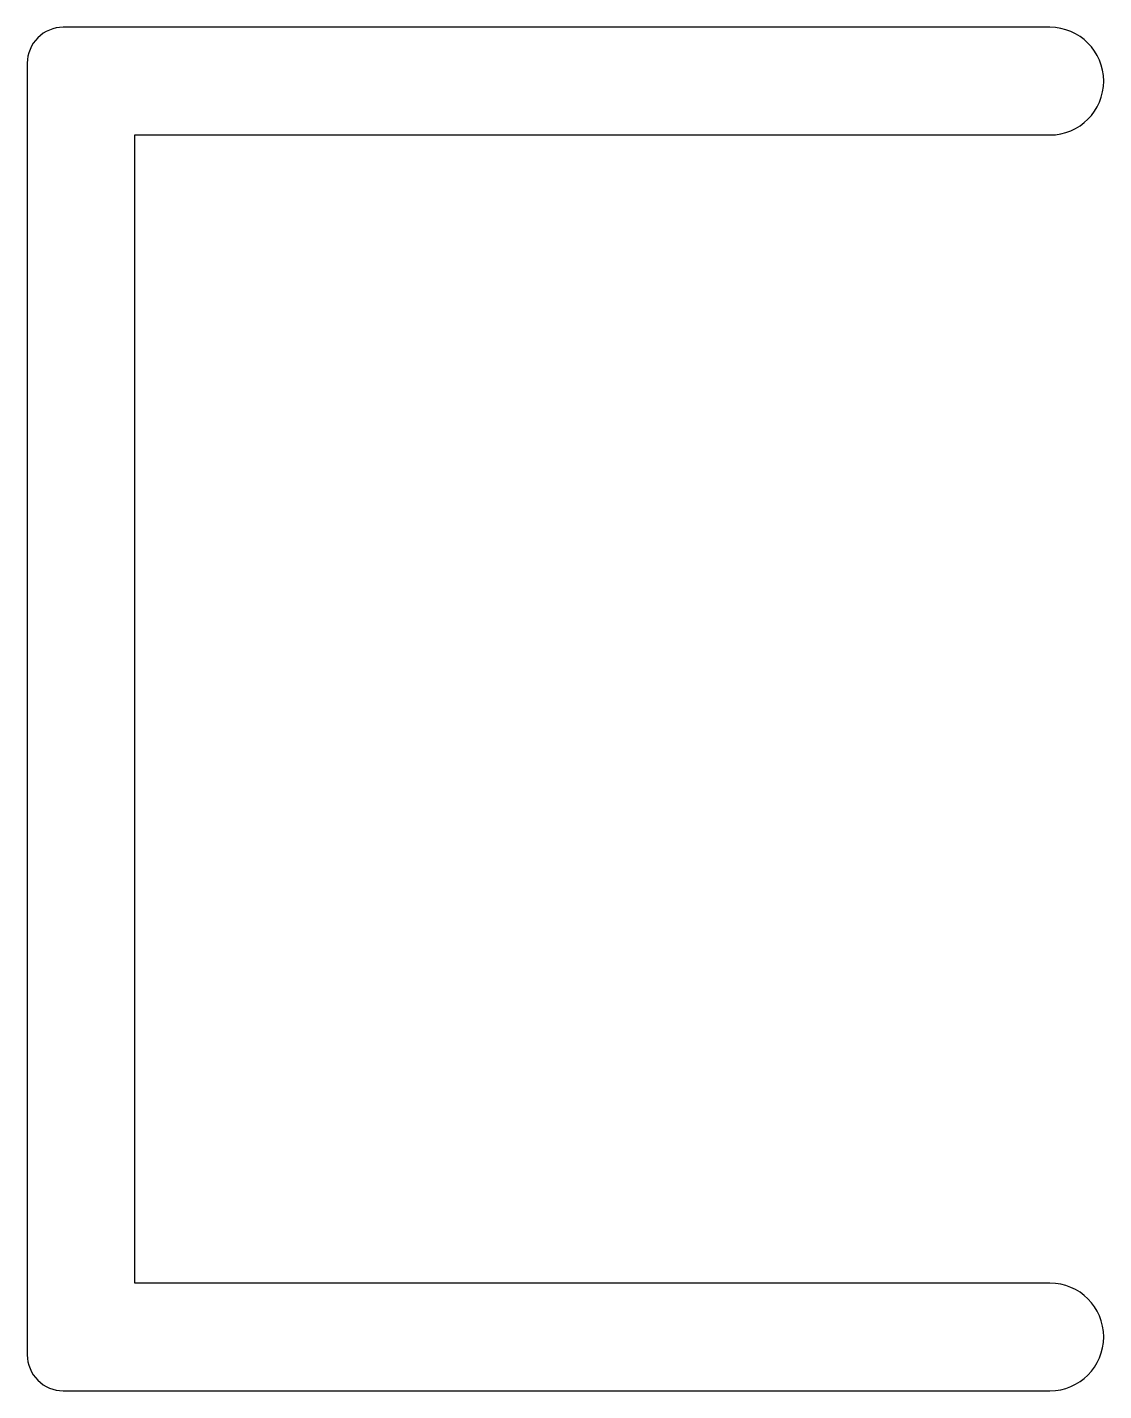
# Model space of a CAD drawing. Extents: x 148.4 to 163.4, y 212.4 to 231.4.
import ezdxf

# ---------------------------------------------------------------- set-up
doc = ezdxf.new("R2010")
doc.units = 0
doc.header["$LTSCALE"] = 15
doc.layers.get('0').update_dxf_attribs({"linetype": 'CONTINUOUS'})

msp = doc.modelspace()

# ---------------------------------------------------------------- linework, layer by layer
at = {"color": 0}
msp.add_lwpolyline([(149.897, 229.86), (162.647, 229.86, 1), (162.647, 231.36), (148.897, 231.36, 0.414214), (148.397, 230.86), (148.397, 212.86, 0.414214), (148.897, 212.36), (162.647, 212.36, 1), (162.647, 213.86), (149.897, 213.86)], format="xyb", close=True, dxfattribs=at)

doc.saveas('drawing.dxf')
